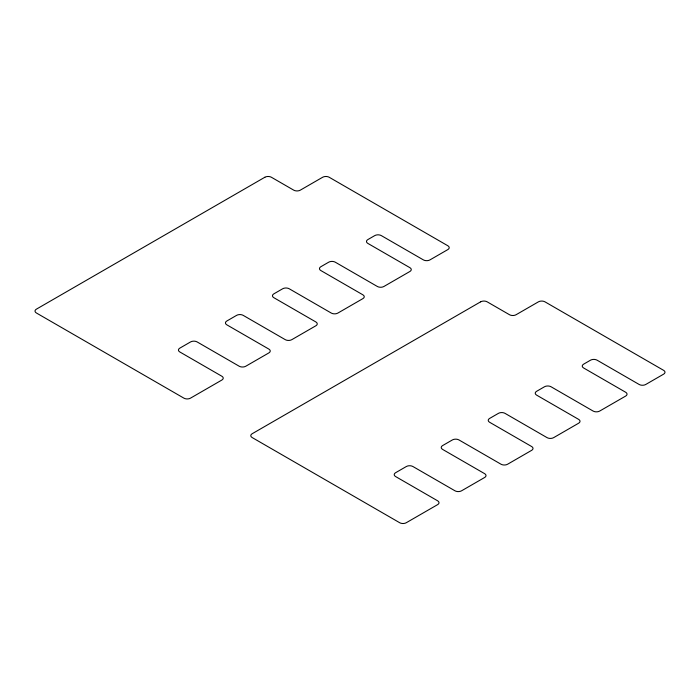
<?xml version="1.0" encoding="UTF-8"?>
<svg xmlns="http://www.w3.org/2000/svg" width="700" height="700" viewBox="0 0 700 700"><rect width="100%" height="100%" fill="white"/><g stroke="black" fill="none" stroke-linecap="round" stroke-linejoin="round"><path stroke-width="1.05" d="M264.845 177.258L36.356 309.181A4.629 2.678 0 0 0 36.356 312.961L183.925 398.16A4.629 2.678 0 0 0 190.479 398.16L221.883 380.03A4.629 2.678 0 0 0 221.883 376.25L179.786 351.942A4.629 2.678 0 0 1 179.786 348.162L190.575 341.933A4.629 2.678 0 0 1 197.129 341.933L239.225 366.24A4.629 2.678 0 0 0 245.77 366.24L268.887 352.896A4.629 2.678 0 0 0 268.887 349.108L226.791 324.809A4.629 2.678 0 0 1 226.791 321.029L236.618 315.35A4.629 2.678 0 0 1 243.171 315.35L285.267 339.658A4.629 2.678 0 0 0 291.821 339.658L315.901 325.754A4.629 2.678 0 0 0 315.901 321.974L273.805 297.666A4.629 2.678 0 0 1 273.805 293.886L282.669 288.767A4.629 2.678 0 0 1 289.214 288.767L331.31 313.075A4.629 2.678 0 0 0 337.864 313.075L362.906 298.611A4.629 2.678 0 0 0 362.906 294.831L320.81 270.524A4.629 2.678 0 0 1 320.81 266.744L328.711 262.185A4.629 2.678 0 0 1 335.265 262.185L377.361 286.484A4.629 2.678 0 0 0 383.906 286.484L409.92 271.469A4.629 2.678 0 0 0 409.92 267.689L367.824 243.39A4.629 2.678 0 0 1 367.824 239.601L374.754 235.602A4.629 2.678 0 0 1 381.308 235.602L423.404 259.901A4.629 2.678 0 0 0 429.949 259.901L447.869 249.559A4.629 2.678 0 0 0 447.869 245.779L329.192 177.258A4.629 2.678 0 0 0 322.639 177.258L300.291 190.164A4.629 2.678 0 0 1 293.746 190.164L271.399 177.258A4.629 2.678 0 0 0 264.845 177.258M480.62 301.84L252.131 433.755A4.629 2.678 0 0 0 252.131 437.535L399.709 522.742A4.629 2.678 0 0 0 406.254 522.742L437.658 504.613A4.629 2.678 0 0 0 437.658 500.824L395.561 476.525A4.629 2.678 0 0 1 395.561 472.745L406.35 466.515A4.629 2.678 0 0 1 412.904 466.515L455 490.814A4.629 2.678 0 0 0 461.545 490.814L484.671 477.47A4.629 2.678 0 0 0 484.671 473.69L442.575 449.383A4.629 2.678 0 0 1 442.575 445.602L452.401 439.933A4.629 2.678 0 0 1 458.946 439.933L501.043 464.231A4.629 2.678 0 0 0 507.596 464.231L531.676 450.327A4.629 2.678 0 0 0 531.676 446.547L489.58 422.24A4.629 2.678 0 0 1 489.58 418.46L498.444 413.341A4.629 2.678 0 0 1 504.989 413.341L547.085 437.649A4.629 2.678 0 0 0 553.639 437.649L578.681 423.185A4.629 2.678 0 0 0 578.681 419.405L536.585 395.106A4.629 2.678 0 0 1 536.585 391.326L544.486 386.759A4.629 2.678 0 0 1 551.04 386.759L593.136 411.066A4.629 2.678 0 0 0 599.681 411.066L625.695 396.051A4.629 2.678 0 0 0 625.695 392.271L583.599 367.964A4.629 2.678 0 0 1 583.599 364.184L590.529 360.176A4.629 2.678 0 0 1 597.082 360.176L639.179 384.484A4.629 2.678 0 0 0 645.733 384.484L663.644 374.141A4.629 2.678 0 0 0 663.644 370.352L544.968 301.84A4.629 2.678 0 0 0 538.423 301.84L516.075 314.738A4.629 2.678 0 0 1 509.521 314.738L487.174 301.84A4.629 2.678 0 0 0 480.62 301.84"/></g></svg>
